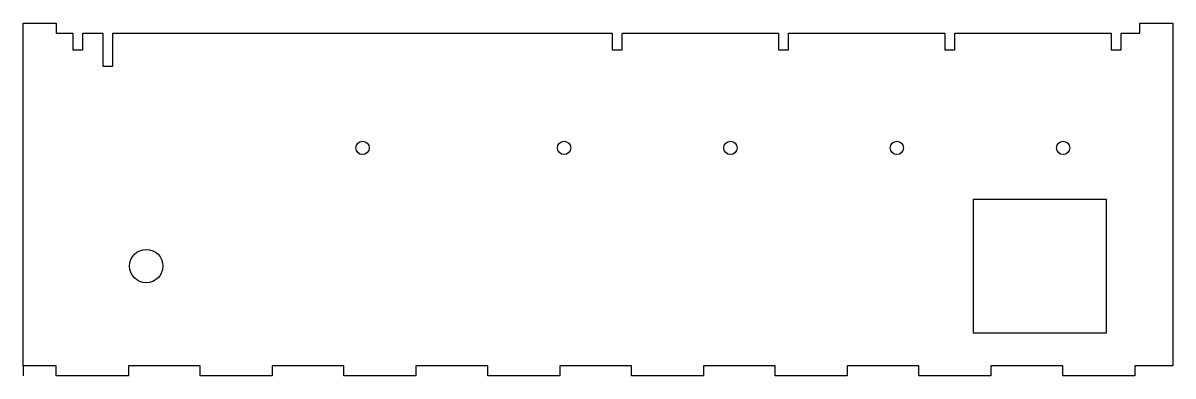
# Model space of a CAD drawing. Header units: millimetres. Extents: x 0 to 346, y 0 to 106.
import ezdxf

# ---------------------------------------------------------------- set-up
doc = ezdxf.new("R2010")
doc.units = ezdxf.units.MM
doc.layers.get('0').update_dxf_attribs({"linetype": 'CONTINUOUS'})

msp = doc.modelspace()

# ---------------------------------------------------------------- linework, layer by layer
msp.add_line((0, 3.01), (0, 0))
for points in [[(345.6, 106.02), (345.6, 3.01), (334.1, 3.01), (334.1, 0), (312.45, 0), (312.45, 3.01), (290.9, 3.01), (290.9, 0), (269.25, 0), (269.25, 3.01), (247.7, 3.01), (247.7, 0), (226.05, 0), (226.05, 3.01), (204.5, 3.01), (204.5, 0), (182.85, 0), (182.85, 3.01), (161.3, 3.01), (161.3, 0), (139.65, 0), (139.65, 3.01), (118.1, 3.01), (118.1, 0), (96.45, 0), (96.45, 3.01), (74.9, 3.01), (74.9, 0), (53.25, 0), (53.25, 3.01), (31.7, 3.01), (31.7, 0), (9.95, 0), (9.95, 3.01), (0, 3.01), (0, 106.02), (10, 106.02), (10, 103.01), (15, 103.01), (15, 98.01), (18.02, 98.01), (18.02, 103.01), (24.02, 103.01), (24.02, 93.01), (27.04, 93.01), (27.04, 103.01), (177.04, 103.01), (177.04, 98.01), (180.06, 98.01), (180.06, 103.01), (227.04, 103.01), (227.04, 98.01), (230.06, 98.01), (230.06, 103.01), (277.04, 103.01), (277.04, 98.01), (280.06, 98.01), (280.06, 103.01), (327.04, 103.01), (327.04, 98.01), (330.06, 98.01), (330.06, 103.01), (335.6, 103.01), (335.6, 106.02)], [(325.58, 53.01), (285.58, 53.01), (285.58, 13.01), (325.58, 13.01)]]:
    msp.add_lwpolyline(points, close=True)
for centre, radius in [((102.04, 68.51), 2), ((162.6, 68.51), 2), ((212.6, 68.51), 2), ((262.6, 68.51), 2), ((312.6, 68.51), 2), ((37.04, 33.01), 5)]:
    msp.add_circle(centre, radius)

doc.saveas('drawing.dxf')
